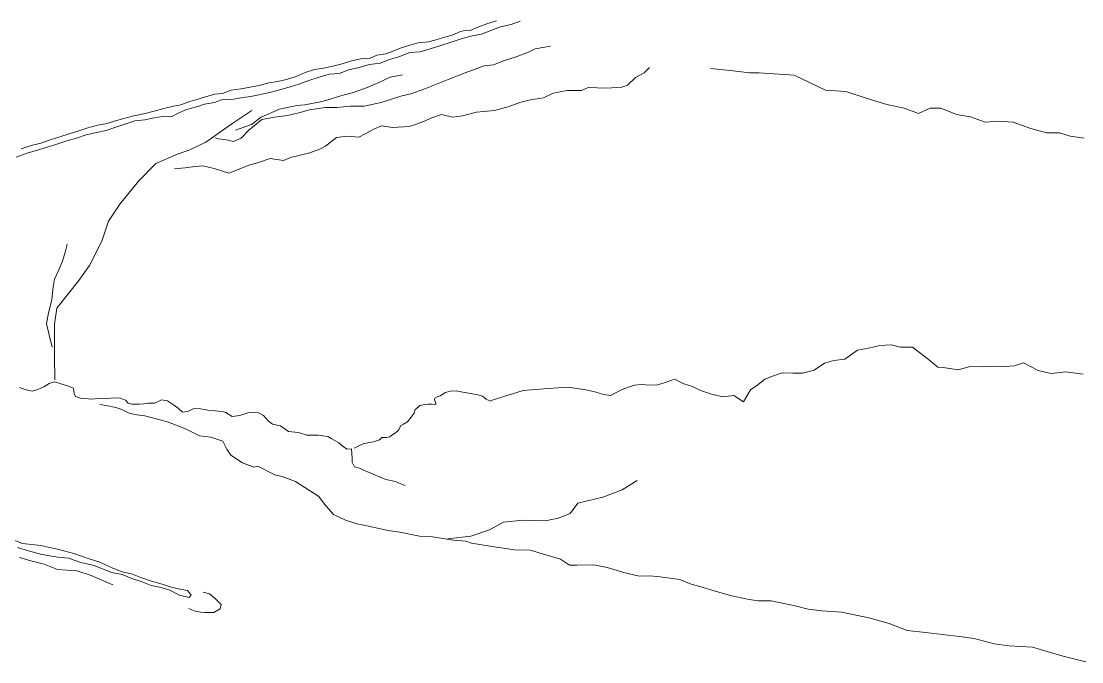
# Model space of a CAD drawing. Extents: x 683321 to 688873, y 7661944 to 7668387.
# Drawn here: x 687437.2 to 687684.7, y 7667316.7 to 7667466.3 of the extents above; entities that cross this region are included whole.
import ezdxf

# ---------------------------------------------------------------- set-up
doc = ezdxf.new("R2010")
doc.units = 0
doc.header["$MEASUREMENT"] = 0
doc.layers.add('01 CRESTA_Line', color=3, linetype='Continuous', lineweight=20)

msp = doc.modelspace()

# ---------------------------------------------------------------- linework, layer by layer
at = {"layer": '01 CRESTA_Line'}
for points in [[(687435.99, 7667434.56, 4249.4), (687438.57, 7667435.48, 4249.61), (687440.71, 7667436.16, 4249.8), (687443.24, 7667436.91, 4249.91), (687445.3, 7667437.53, 4250.12), (687447.86, 7667438.35, 4250.29), (687450.07, 7667438.99, 4250.5), (687452.39, 7667439.75, 4250.75), (687454.75, 7667440.31, 4250.95), (687457.04, 7667440.79, 4251.24), (687459.3, 7667441.58, 4251.44), (687461.64, 7667442.32, 4251.74), (687463.72, 7667443.08, 4252.1), (687466.05, 7667443.25, 4252.2), (687468.21, 7667443.75, 4252.61), (687470.28, 7667444.06, 4252.92), (687472.21, 7667444.01, 4253.18), (687474.02, 7667444.95, 4253.4), (687475.81, 7667445.67, 4253.61), (687478.39, 7667446.37, 4253.95), (687479.98, 7667446.92, 4254.1), (687482.32, 7667447.31, 4254.43), (687483.98, 7667447.93, 4254.49), (687486.32, 7667448, 4254.69), (687488.96, 7667448.5, 4255.04), (687490.78, 7667448.77, 4255.17), (687493.38, 7667449.28, 4255.3), (687495.22, 7667449.66, 4255.46), (687497.53, 7667450.3, 4255.67), (687499.99, 7667451.02, 4255.82), (687501.96, 7667451.65, 4255.91), (687504.33, 7667452.5, 4256.11), (687506.73, 7667453.22, 4256.33), (687509.03, 7667453.95, 4256.48), (687511.42, 7667454.14, 4256.75), (687513.69, 7667454.97, 4256.91), (687516.1, 7667455.52, 4257.2), (687518.5, 7667456.2, 4257.45), (687520.95, 7667456.55, 4257.69), (687523.11, 7667457.34, 4257.97), (687525.32, 7667457.98, 4258.23), (687527.91, 7667459, 4258.37), (687530.29, 7667459.15, 4258.62), (687532.65, 7667459.84, 4258.89), (687535.12, 7667460.67, 4259.12), (687537.51, 7667461.41, 4259.39), (687539.84, 7667462.2, 4259.54), (687542.1, 7667462.82, 4259.85), (687544.58, 7667463.31, 4260.03), (687546.77, 7667464.13, 4260.3), (687549.03, 7667464.98, 4260.47), (687551.55, 7667465.54, 4260.75), (687553.62, 7667466.34, 4260.96)], [(687548.15, 7667466.42, 4260.43), (687545.86, 7667465.69, 4260.26), (687543.79, 7667464.96, 4260.02), (687541.97, 7667464.15, 4259.75), (687541.1, 7667464.23, 4259.78), (687539.71, 7667463.91, 4259.62), (687537.74, 7667463.09, 4259.33), (687535.75, 7667462.55, 4259.21), (687533.7, 7667461.91, 4258.99), (687532.22, 7667461.52, 4258.82), (687529.85, 7667461.25, 4258.54), (687527.68, 7667460.67, 4258.37), (687525.89, 7667460.1, 4258.27), (687523.79, 7667459.22, 4257.87), (687522.28, 7667458.72, 4257.78), (687520.17, 7667458.38, 4257.63), (687518.45, 7667457.62, 4257.44), (687516.42, 7667457.51, 4257.22), (687514.28, 7667457.03, 4256.98), (687512.11, 7667456.36, 4256.75), (687509.6, 7667455.73, 4256.53), (687507.71, 7667455.37, 4256.41), (687505.64, 7667455.01, 4256.24), (687503.5, 7667454.31, 4256.08), (687501.33, 7667453.43, 4255.92), (687499.08, 7667452.7, 4255.78), (687497.09, 7667452.2, 4255.54), (687494.96, 7667451.93, 4255.4), (687492.74, 7667451.32, 4255.28), (687490.61, 7667450.91, 4255.05), (687488.56, 7667450.54, 4254.81), (687486.21, 7667450.19, 4254.67), (687484.18, 7667449.45, 4254.47), (687482.39, 7667449.27, 4254.3), (687480.46, 7667448.74, 4254.15), (687478.7, 7667448.18, 4253.96), (687476.54, 7667447.58, 4253.65), (687474.47, 7667446.82, 4253.49), (687472.71, 7667446.45, 4253.23), (687470.46, 7667445.9, 4252.96), (687468.24, 7667445.3, 4252.61), (687466.16, 7667444.78, 4252.25), (687463.52, 7667444.24, 4251.95), (687461.16, 7667443.63, 4251.68), (687458.86, 7667442.96, 4251.36), (687457.26, 7667442.44, 4251.21), (687455.1, 7667442.01, 4251.03), (687452.72, 7667441.45, 4250.74), (687450.64, 7667440.72, 4250.6), (687448.39, 7667440.02, 4250.41), (687446.22, 7667439.32, 4250.18), (687444.2, 7667438.7, 4250.07), (687441.75, 7667437.82, 4249.83), (687439.53, 7667437.3, 4249.73), (687437.17, 7667436.55, 4249.58)], [(687560.75, 7667460.46, 4258.67), (687557.15, 7667459.84, 4258.74), (687555.57, 7667459.11, 4258.16), (687552.7, 7667458.03, 4257.92), (687550, 7667457.11, 4257.67), (687547.44, 7667456.14, 4256.93), (687545.24, 7667455.86, 4256.08), (687540.84, 7667454.26, 4255.77), (687536.83, 7667452.69, 4256.08), (687531.39, 7667450.49, 4256.25), (687528.15, 7667449.38, 4255.92), (687525.78, 7667448.81, 4255.85), (687521.22, 7667447.3, 4255.38), (687517.23, 7667446.5, 4254.64), (687513.94, 7667446.47, 4254.51), (687510.83, 7667446.17, 4253.9), (687508.25, 7667446.19, 4253.68), (687504.49, 7667445.66, 4253.59), (687501.96, 7667444.94, 4253.37), (687499.35, 7667444.28, 4252.93), (687496.35, 7667443.92, 4252.82), (687493.39, 7667443.34, 4252.78), (687490.33, 7667440.86, 4252.46), (687488.52, 7667439.03, 4252.1), (687486.74, 7667438.2, 4252.06), (687484.75, 7667438.71, 4251.77), (687483.17, 7667438.86, 4251.75), (687482.44, 7667439.11, 4251.7)], [(687583.86, 7667455.5, 4249.13), (687582.57, 7667454.27, 4248.98), (687580.59, 7667453.15, 4248.74), (687578.66, 7667451.36, 4248.69), (687577.34, 7667450.92, 4248.7), (687573.69, 7667450.66, 4249.16), (687569.54, 7667450.83, 4249.32), (687567.92, 7667450.16, 4249.35), (687564.64, 7667450.13, 4249.25), (687561.38, 7667449.54, 4249.53), (687559.11, 7667448.4, 4249.32), (687556.04, 7667447.92, 4249.83), (687553.59, 7667447.35, 4249.56), (687551.11, 7667446.41, 4249.78), (687547.67, 7667445.48, 4249.83), (687543.49, 7667445.05, 4249.83), (687540.15, 7667444.26, 4249.97), (687537.86, 7667443.88, 4249.96), (687535.32, 7667444.5, 4249.8), (687532.99, 7667443.78, 4249.6), (687531.08, 7667442.88, 4249.47), (687529.24, 7667442.22, 4249.34), (687527.71, 7667441.73, 4249.35), (687523.91, 7667441.5, 4249.37), (687521.29, 7667441.91, 4249.63), (687519.49, 7667441.11, 4249.73), (687517.5, 7667440.01, 4249.56), (687515.98, 7667439.27, 4249.68), (687513.28, 7667439.47, 4249.36), (687510.81, 7667439.17, 4248.86), (687508.23, 7667437.16, 4249.29), (687506.92, 7667436.46, 4249.25), (687504.55, 7667435.6, 4249.06), (687500.08, 7667434.49, 4248.9), (687498.4, 7667433.8, 4248.75), (687495.32, 7667434.26, 4249.04), (687492.35, 7667433.24, 4249.37), (687490.34, 7667432.67, 4249.32), (687487.28, 7667431.46, 4249.51), (687485.66, 7667430.81, 4249.43), (687482.23, 7667431.93, 4249.18), (687479.62, 7667432.53, 4249.39), (687477.7, 7667432.37, 4249.29), (687475.44, 7667432.09, 4249.02), (687472.96, 7667431.84, 4248.94)], [(687526.15, 7667453.81, 4251.4), (687523.34, 7667453.28, 4251.17), (687520.64, 7667452.04, 4250.96), (687517.96, 7667450.85, 4251.03), (687514.75, 7667449.65, 4251.13), (687512.03, 7667448.98, 4251.28), (687508.55, 7667447.89, 4251.28), (687507.03, 7667447.52, 4251.45), (687503.41, 7667446.79, 4251.16), (687501.54, 7667446.67, 4251.33), (687497.5, 7667445.75, 4251.11), (687493.2, 7667443.93, 4251.24), (687490.97, 7667442.17, 4251.49), (687487.24, 7667440.88, 4251.59)], [(687598.09, 7667455.26, 4250.11), (687602.67, 7667454.77, 4250.45), (687607.25, 7667454.28, 4250.5), (687609.45, 7667454.24, 4250.53), (687617.6, 7667453.69, 4250.62), (687624.88, 7667450.2, 4249.95), (687629.63, 7667449.87, 4249.91), (687634.4, 7667448.34, 4249.78), (687639.22, 7667446.89, 4249.71), (687643.28, 7667446, 4249.59), (687646.59, 7667444.75, 4249.06), (687649.31, 7667446, 4249.54), (687651.81, 7667446, 4249.57), (687655.44, 7667444.5, 4249.54), (687658.72, 7667444, 4249.49), (687662.19, 7667442.75, 4249.41), (687665.25, 7667443, 4249.4), (687668.72, 7667442.75, 4249.41), (687672.84, 7667441.25, 4249.4), (687676.47, 7667440.25, 4249.4), (687679.53, 7667440.25, 4249.42), (687682.03, 7667439.5, 4249.43), (687685.25, 7667439, 4249.48)], [(687491.06, 7667445.47, 4254.14), (687486.33, 7667442.38, 4253.37), (687480.3, 7667438.06, 4253.25), (687476.58, 7667436.31, 4252.87), (687473.68, 7667435.27, 4251.91), (687468.62, 7667433.12, 4251.25), (687464.54, 7667428.96, 4250.78), (687460.24, 7667423.61, 4249.32), (687457.61, 7667419.6, 4248.26), (687456.03, 7667414.94, 4247.23), (687453.16, 7667409.25, 4246.27), (687450.68, 7667405.8, 4245.52), (687445.48, 7667399.33, 4244.18), (687444.94, 7667395.59, 4244.09), (687445, 7667388.12, 4243.6), (687445.05, 7667382.6, 4242.91)], [(687447.94, 7667414.27, 4247.28), (687447.46, 7667412.36, 4246.79), (687446.84, 7667410.31, 4246.36), (687445.98, 7667408.23, 4246.2), (687444.95, 7667406.06, 4245.99), (687444.61, 7667403.72, 4245.77), (687444.32, 7667401.23, 4245.47), (687443.54, 7667398.25, 4245.14), (687443.09, 7667395.68, 4244.58), (687443.62, 7667393.39, 4244.3), (687444.41, 7667390.19, 4243.75)], [(687685.06, 7667383.91, 4240.57), (687680.99, 7667384.47, 4240.53), (687677.58, 7667384.08, 4240.65), (687674.52, 7667384.72, 4240.45), (687671.11, 7667386.54, 4240.45), (687669.03, 7667385.82, 4240.47), (687666.78, 7667385.66, 4240.6), (687664.65, 7667385.77, 4240.59), (687661.7, 7667385.65, 4240.65), (687658.62, 7667385.66, 4240.58), (687655.87, 7667384.95, 4240.63), (687652.32, 7667385.42, 4240.44), (687651.12, 7667385.56, 4240.31), (687648.44, 7667387.75, 4240.24), (687645.2, 7667390.18, 4240.65), (687642.36, 7667390.23, 4240.6), (687640.2, 7667390.72, 4240.67), (687637.56, 7667390.57, 4240.77), (687634.96, 7667389.95, 4240.78), (687632.36, 7667389.52, 4240.8), (687629.41, 7667387.41, 4240.85), (687626.87, 7667387.08, 4240.87), (687624.65, 7667386.49, 4240.89), (687622.25, 7667384.83, 4240.91), (687619.58, 7667384.14, 4240.89), (687617.29, 7667384.17, 4240.87), (687614.76, 7667384.2, 4240.81), (687612.78, 7667383.53, 4240.75), (687610.74, 7667382.73, 4240.77), (687609.11, 7667381.38, 4240.82), (687607.37, 7667380.21, 4240.79), (687605.75, 7667377.41, 4240.76), (687603.51, 7667378.94, 4240.73), (687601.01, 7667378.63, 4240.74), (687598.31, 7667379.24, 4240.66), (687595.76, 7667380.05, 4240.6), (687593.89, 7667381.05, 4240.57), (687591.8, 7667381.68, 4240.55), (687589.65, 7667382.76, 4240.55), (687587.95, 7667382.09, 4240.53), (687585.75, 7667381.45, 4240.51), (687583.83, 7667381.37, 4240.58), (687581.95, 7667381.51, 4240.67), (687580.3, 7667381.3, 4240.73), (687578.91, 7667380.83, 4240.72), (687577.42, 7667380.35, 4240.7), (687576.19, 7667379.71, 4240.71), (687574.8, 7667378.93, 4240.73), (687573.1, 7667379.16, 4240.72), (687571.09, 7667379.78, 4240.7), (687568.97, 7667380.26, 4240.7), (687564.85, 7667380.85, 4240.72), (687560.17, 7667380.52, 4240.46), (687554.33, 7667380.05, 4240.46), (687547.35, 7667377.89, 4240.47), (687546.7, 7667377.63, 4240.27), (687545.67, 7667378.08, 4240.53), (687544.82, 7667378.79, 4240.54), (687543.79, 7667379.04, 4240.34), (687542.49, 7667379.32, 4240.65), (687540.25, 7667379.73, 4240.76), (687538.67, 7667379.99, 4240.84), (687537.32, 7667379.94, 4240.92), (687536.24, 7667379.62, 4240.79), (687535.01, 7667378.84, 4240.71), (687534.28, 7667378.62, 4240.68), (687533.72, 7667378.32, 4240.55), (687533.65, 7667377.92, 4240.46), (687533.88, 7667377.38, 4240.35), (687533.95, 7667377.01, 4240.28), (687533.71, 7667376.83, 4240.28), (687533.03, 7667376.92, 4240.28), (687532.15, 7667376.86, 4240.39), (687531.38, 7667376.79, 4240.48), (687530.21, 7667376.61, 4240.55), (687529.82, 7667376.18, 4240.55), (687529.13, 7667375.63, 4240.46), (687528.93, 7667374.76, 4240.49), (687528.2, 7667373.86, 4240.47), (687527.32, 7667372.77, 4240.43), (687526.43, 7667372.23, 4240.51), (687525.75, 7667371.8, 4240.45), (687525.58, 7667371.37, 4240.37), (687525.28, 7667370.83, 4240.51), (687524.58, 7667370.2, 4240.48), (687523.7, 7667369.62, 4240.41), (687523.24, 7667369.24, 4240.4), (687522.47, 7667369.13, 4240.46), (687521.38, 7667369.1, 4240.47), (687520.82, 7667368.55, 4240.48), (687519.45, 7667368.13, 4240.45), (687518.48, 7667367.91, 4240.54), (687517.03, 7667367.67, 4240.57), (687515.87, 7667367.08, 4240.64), (687514.87, 7667366.59, 4240.68)], [(687526.8, 7667357.91, 4232.53), (687525.93, 7667358.18, 4232.55), (687524.52, 7667358.81, 4232.83), (687522.27, 7667359.29, 4233.16), (687519.36, 7667360.52, 4234), (687517.28, 7667361.42, 4235.23), (687516.18, 7667361.97, 4236.26), (687515, 7667362.28, 4236.75), (687514.41, 7667363.33, 4237.51), (687514.46, 7667364.33, 4238.45), (687514.37, 7667365.3, 4239.41), (687514.29, 7667366.43, 4240.76), (687513.23, 7667366.38, 4240.97), (687512.31, 7667366.99, 4240.92), (687511.3, 7667367.83, 4240.72), (687509.67, 7667368.81, 4240.54), (687508.77, 7667369.37, 4240.56), (687506.4, 7667369.65, 4240.69), (687503.88, 7667369.69, 4240.66), (687501.94, 7667370.3, 4240.3), (687499.54, 7667370.49, 4240.45), (687497.72, 7667371.83, 4240.48), (687495.85, 7667372.2, 4240.47), (687494.83, 7667373.02, 4240.72), (687493.77, 7667374.26, 4240.82), (687492.61, 7667374.9, 4240.59), (687490.36, 7667374.94, 4240.29), (687488.19, 7667374.25, 4240.78), (687486.4, 7667374, 4240.75), (687484.96, 7667374.92, 4240.83), (687484.08, 7667375.19, 4240.94), (687482.35, 7667375.37, 4240.9), (687480.78, 7667375.48, 4241), (687479.08, 7667375.8, 4240.88), (687477.49, 7667375.88, 4240.76), (687476.08, 7667375.18, 4240.75), (687474.82, 7667375.02, 4240.7), (687473.85, 7667375.94, 4241.04), (687472.74, 7667376.75, 4241.07), (687471.34, 7667377.68, 4241.01), (687469.94, 7667377.9, 4241.13), (687469.3, 7667377.57, 4241.17), (687468.34, 7667377.16, 4240.98), (687466.88, 7667377.15, 4240.86), (687465.8, 7667376.94, 4240.81), (687464.71, 7667376.91, 4240.87), (687463.68, 7667376.88, 4240.95), (687463.03, 7667376.89, 4240.93), (687462.19, 7667377.11, 4240.95), (687461.56, 7667377.81, 4240.92), (687460.4, 7667378.29, 4240.96), (687458.87, 7667378.4, 4240.88), (687457.34, 7667378.24, 4240.89), (687455.82, 7667378.26, 4240.86), (687453.7, 7667378.04, 4240.67), (687451.03, 7667378.3, 4240.35), (687449.85, 7667378.71, 4240.17), (687449.58, 7667379.39, 4240.13), (687449.39, 7667380.64, 4240.24), (687447.98, 7667381.18, 4240.99), (687446.23, 7667381.69, 4241.92), (687444.95, 7667382.11, 4242.68), (687443.74, 7667381.72, 4241.9), (687442.52, 7667380.93, 4241.29), (687441.08, 7667380.29, 4240.92), (687439.78, 7667379.96, 4241.05), (687438.05, 7667380.29, 4241.37), (687436.83, 7667380.76, 4241.3)], [(687685.65, 7667316.74, 4230.5), (687680.01, 7667318.13, 4230.56), (687673.21, 7667320.12, 4230.59), (687667.75, 7667320.49, 4230.68), (687664.25, 7667320.9, 4230.69), (687659.56, 7667322.15, 4230.73), (687656.14, 7667322.66, 4230.71), (687648.25, 7667323.55, 4230.7), (687643.96, 7667324.05, 4230.68), (687639.73, 7667325.65, 4230.67), (687635.01, 7667327.01, 4230.64), (687628.61, 7667328.33, 4230.62), (687624.03, 7667328.62, 4230.69), (687620.88, 7667329.01, 4230.69), (687617.8, 7667329.83, 4230.69), (687612.22, 7667330.98, 4230.69), (687609.09, 7667330.96, 4230.7), (687606.68, 7667331.4, 4230.71), (687603.03, 7667332.17, 4230.71), (687599.13, 7667333.24, 4230.66), (687596.12, 7667334.16, 4230.69), (687593.53, 7667334.9, 4230.71), (687590.93, 7667335.96, 4230.7), (687586.32, 7667336.56, 4230.66), (687583.85, 7667336.79, 4230.59), (687581.45, 7667336.72, 4230.58), (687577.8, 7667337.6, 4230.58), (687573.94, 7667338.77, 4230.6), (687570.84, 7667339.37, 4230.62), (687566.86, 7667339.29, 4230.65), (687565.15, 7667339.34, 4230.66), (687563.08, 7667340.7, 4230.66), (687555.99, 7667342.77, 4230.89), (687552.31, 7667342.92, 4230.89), (687547.11, 7667343.65, 4230.81), (687542.27, 7667344.48, 4231.06), (687541, 7667344.91, 4231.26), (687537.97, 7667345.13, 4231.76), (687533.15, 7667345.93, 4232.04), (687530.18, 7667346.08, 4232.16), (687525.55, 7667346.98, 4232.23), (687522.86, 7667347.42, 4232.25), (687517.14, 7667348.67, 4232.95), (687515.49, 7667348.93, 4233.16), (687512.89, 7667349.79, 4233.18), (687510.09, 7667351.14, 4233.3), (687507.99, 7667353.53, 4233.15), (687506.62, 7667355.33, 4233.53), (687501.23, 7667358.81, 4233.02), (687498.1, 7667359.99, 4232.56), (687496.36, 7667360.42, 4232.85), (687492.41, 7667362.41, 4232.58), (687491.46, 7667362.17, 4233.04), (687488.81, 7667363.2, 4232.94), (687486.1, 7667365, 4233.21), (687485.17, 7667366.41, 4233.9), (687484.27, 7667368.27, 4234.63), (687481.45, 7667369.22, 4234.51), (687478.84, 7667369.54, 4234.91), (687475.57, 7667371.13, 4235.09), (687471.6, 7667372.67, 4236.42), (687469.35, 7667373.3, 4236.56), (687466.05, 7667374.18, 4236.85), (687464.19, 7667374.43, 4237.62), (687462.42, 7667374.8, 4238.25), (687460.69, 7667375.63, 4238.44), (687459.25, 7667376.09, 4238.74), (687457.04, 7667376.61, 4239.04), (687455.58, 7667376.79, 4239.4)], [(687536.77, 7667345.49, 4231.98), (687542.13, 7667346.07, 4231.78), (687546.47, 7667347.57, 4232.42), (687549.76, 7667349.32, 4233.05), (687554.27, 7667349.84, 4233.21), (687559.57, 7667349.62, 4232.47), (687562.49, 7667350.3, 4231.61), (687565.3, 7667351.4, 4231.91), (687567.07, 7667353.77, 4232.28), (687572.9, 7667355.22, 4232.71), (687577.45, 7667356.9, 4232.51), (687580.92, 7667359.11, 4232.79)], [(687536.77, 7667345.49, 4231.98), (687542.13, 7667346.07, 4231.78), (687546.47, 7667347.57, 4232.42), (687549.76, 7667349.32, 4233.05), (687554.27, 7667349.84, 4233.21), (687559.57, 7667349.62, 4232.47), (687562.49, 7667350.3, 4231.61), (687565.3, 7667351.4, 4231.91), (687567.07, 7667353.77, 4232.28), (687572.9, 7667355.22, 4232.71), (687577.45, 7667356.9, 4232.51), (687580.92, 7667359.11, 4232.79)], [(687434.67, 7667345.43, 4237.45), (687437.48, 7667344.34, 4237.35), (687441.79, 7667343.91, 4236.89), (687445.98, 7667342.98, 4236.43), (687449.47, 7667341.99, 4236.12), (687453.1, 7667340.75, 4235.76), (687455.55, 7667340.04, 4235.55), (687458.62, 7667338.63, 4235.19), (687460.8, 7667337.77, 4235.04), (687463.17, 7667337.23, 4234.81), (687465.09, 7667336.41, 4234.68), (687467.59, 7667335.6, 4234.5), (687470.12, 7667334.86, 4234.39), (687472, 7667334.24, 4234.25), (687473.84, 7667333.81, 4234.08), (687476, 7667333.4, 4233.78), (687476.88, 7667332.39, 4233.8), (687476.36, 7667331.74, 4233.64), (687474.16, 7667332.33, 4234.02), (687471.85, 7667333.46, 4234.28), (687469.83, 7667334.1, 4234.37), (687467.53, 7667334.54, 4234.4), (687465.16, 7667335.49, 4234.62), (687463.38, 7667336.02, 4234.76), (687460.77, 7667337.09, 4235.04), (687458.28, 7667337.57, 4235.2), (687454.19, 7667339.19, 4235.4), (687451.14, 7667339.96, 4235.73), (687448.21, 7667340.94, 4236.19), (687445.73, 7667341.17, 4236.35), (687441.98, 7667341.76, 4236.62), (687438.89, 7667342.66, 4237.06), (687436.33, 7667343.44, 4237.33)], [(687436.78, 7667341.1, 4235.56), (687439.47, 7667340.35, 4235.03), (687442.56, 7667339.55, 4234.61), (687445.67, 7667338.3, 4234.16), (687450.21, 7667337.95, 4234.1), (687453.56, 7667336.86, 4233.76), (687458.55, 7667334.71, 4233.48)], [(687479.65, 7667333.03, 4232.25), (687481.13, 7667332.64, 4232.07), (687482.37, 7667331.62, 4231.94), (687483.83, 7667330.14, 4231.98), (687483.62, 7667329.14, 4231.74), (687482.13, 7667328.28, 4231.55), (687480.04, 7667328.22, 4231.62), (687479.05, 7667328.32, 4231.65), (687477.79, 7667328.56, 4231.75), (687476.99, 7667328.89, 4231.85), (687476.34, 7667329.16, 4231.81)]]:
    msp.add_polyline3d(points, dxfattribs=at)

doc.saveas('drawing.dxf')
